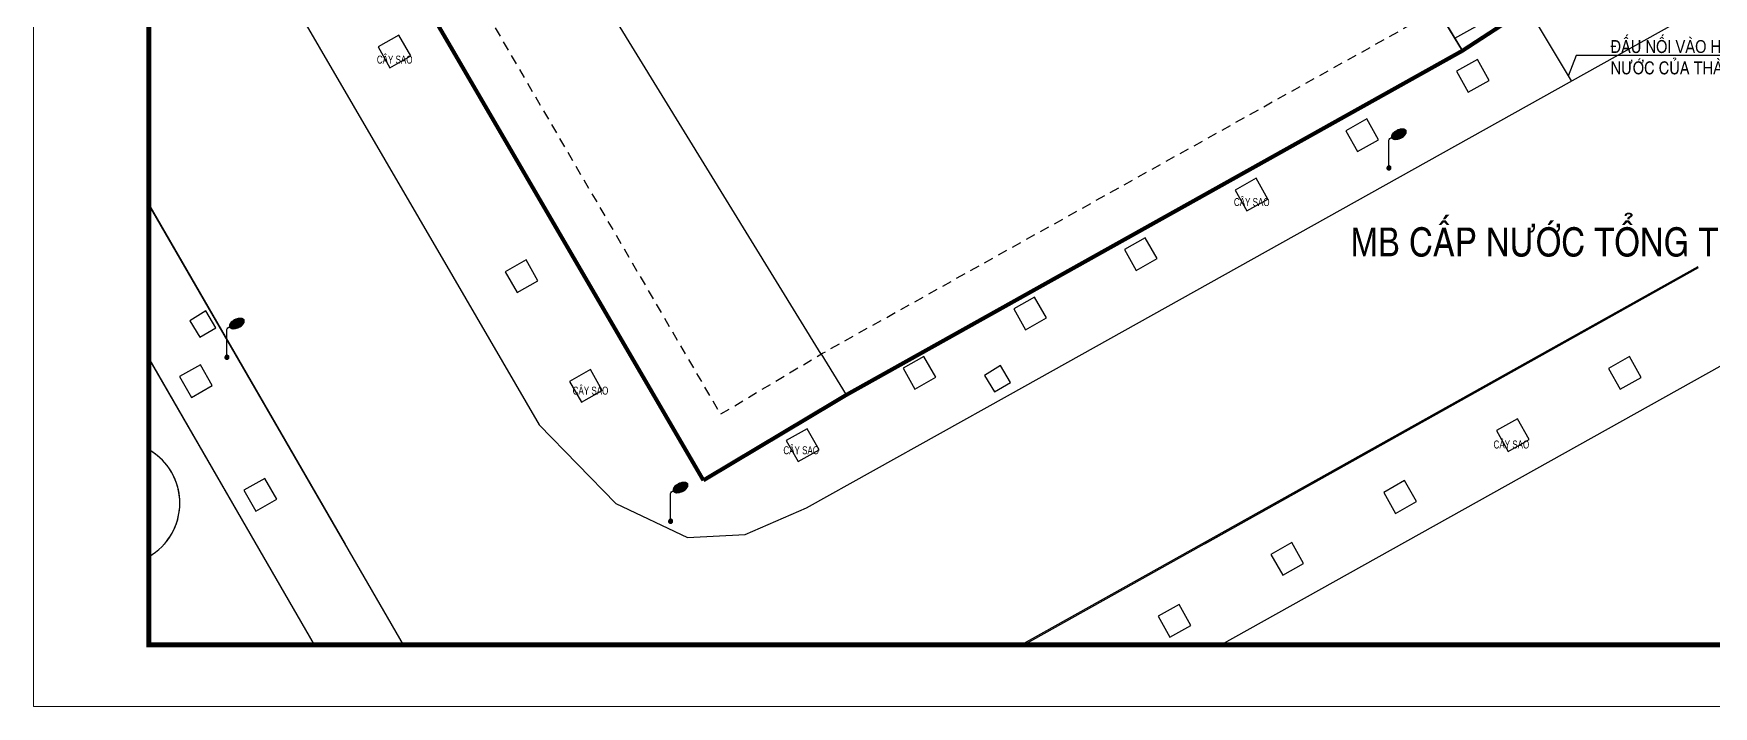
# Model space of a CAD drawing. Header units: millimetres. Extents: x -341 to 79, y 65 to 137.
# Drawn here: x -341.22 to -314.97, y 107.61 to 118.13 of the extents above; entities that cross this region are included whole.
import ezdxf

# ---------------------------------------------------------------- set-up
doc = ezdxf.new("R2010")
doc.units = ezdxf.units.MM
doc.header["$LTSCALE"] = 0.3
doc.header["$MEASUREMENT"] = 0
doc.linetypes.add('DASHDOTX2', pattern=[2, 1, -0.5, 0, -0.5])
doc.linetypes.add('DASHED2', pattern=[0.375, 0.25, -0.125])
doc.layers.get('DEFPOINTS').update_dxf_attribs({"linetype": 'CONTINUOUS', "lineweight": 13})
for name, color, linetype in [('CAP NUOC', 6, 'CONTINUOUS'), ('HATCH1', 8, 'CONTINUOUS'), ('Ky hieu', 7, 'CONTINUOUS'), ('LAYER 1', 1, 'CONTINUOUS'), ('LAYER1', 1, 'CONTINUOUS'), ('LAYER7', 7, 'CONTINUOUS'), ('THAY', 4, 'CONTINUOUS')]:
    doc.layers.add(name, color=color, linetype=linetype)
doc.styles.add('DIM', font='VAVON.TTF')
doc.styles.add('HELVE-KT', font='VHELVCN.TTF')
doc.linetypes.add('FENCELINE2', pattern='A,0.25,-0.1,[132,ltypeshp.shx,S=0.1,R=0,X=-0.1,Y=0],-0.1,1', length=1.45)

# ---------------------------------------------------------------- blocks, each defined once
blk = doc.blocks.new('Cot den')
at = {"layer": 'Ky hieu', "color": 5, "linetype": 'Continuous'}
for p, q in [((474185.96, 1112245.03), (474185.99, 1112245.09)), ((474185.96, 1112242.67), (474185.96, 1112245.03)), ((474185.99, 1112245.09), (474186.05, 1112245.17)), ((474186.05, 1112245.17), (474186.13, 1112245.23)), ((474186.13, 1112245.23), (474186.19, 1112245.25))]:
    blk.add_line(p, q, dxfattribs=at)
mesh = blk.add_polyface(dxfattribs=at)
corners = [(474186.29, 1112245.16), (474186.24, 1112245.2), (474186.32, 1112245.15), (474186.22, 1112245.22), (474186.39, 1112245.12), (474186.2, 1112245.25), (474186.43, 1112245.12), (474186.19, 1112245.29), (474186.49, 1112245.1), (474186.18, 1112245.32), (474186.53, 1112245.11), (474186.19, 1112245.36), (474186.6, 1112245.11), (474186.19, 1112245.39), (474186.63, 1112245.11), (474186.2, 1112245.43), (474186.71, 1112245.12), (474186.22, 1112245.48), (474186.77, 1112245.14), (474186.25, 1112245.53), (474186.84, 1112245.16), (474186.27, 1112245.57), (474186.9, 1112245.18), (474186.31, 1112245.62), (474186.97, 1112245.21), (474186.34, 1112245.65), (474187.02, 1112245.24), (474186.4, 1112245.7), (474187.09, 1112245.27), (474186.43, 1112245.73), (474187.12, 1112245.3), (474186.5, 1112245.78), (474187.2, 1112245.35), (474186.54, 1112245.8), (474187.23, 1112245.38), (474186.61, 1112245.84), (474187.28, 1112245.42), (474186.66, 1112245.87), (474187.31, 1112245.46), (474186.73, 1112245.9), (474187.35, 1112245.51), (474186.79, 1112245.92), (474187.38, 1112245.55), (474186.85, 1112245.94), (474187.4, 1112245.6), (474186.92, 1112245.96), (474187.42, 1112245.64), (474186.99, 1112245.97), (474187.44, 1112245.69), (474187.03, 1112245.97), (474187.44, 1112245.72), (474187.1, 1112245.97), (474187.44, 1112245.76), (474187.13, 1112245.97), (474187.43, 1112245.79), (474187.42, 1112245.82), (474187.2, 1112245.96), (474187.42, 1112245.82), (474187.4, 1112245.85), (474187.24, 1112245.96), (474187.38, 1112245.88), (474187.3, 1112245.93), (474187.33, 1112245.92)]
mesh.append_faces([[corners[k] for k in face] for face in [(0, 0, 2, 1), (1, 2, 4, 3), (3, 4, 6, 5), (5, 6, 8, 7), (7, 8, 10, 9), (9, 10, 12, 11), (11, 12, 14, 13), (13, 14, 16, 15), (15, 16, 18, 17), (17, 18, 20, 19), (19, 20, 22, 21), (21, 22, 24, 23), (23, 24, 26, 25), (25, 26, 28, 27), (27, 28, 30, 29), (29, 30, 32, 31), (31, 32, 34, 33), (33, 34, 36, 35), (35, 36, 38, 37), (37, 38, 40, 39), (39, 40, 42, 41), (41, 42, 44, 43), (43, 44, 46, 45), (45, 46, 48, 47), (47, 48, 50, 49), (49, 50, 52, 51), (51, 52, 54, 53), (53, 54, 57, 56), (56, 55, 58, 59), (59, 58, 60, 61), (61, 60, 62, 62)]], dxfattribs={"vtx0": -1, "vtx2": -1, "color": 5})
mesh = blk.add_polyface(dxfattribs=at)
corners = [(474185.87, 1112242.53), (474185.86, 1112242.54), (474185.9, 1112242.51), (474185.85, 1112242.55), (474185.91, 1112242.51), (474185.83, 1112242.57), (474185.93, 1112242.5), (474185.82, 1112242.58), (474185.94, 1112242.5), (474185.82, 1112242.59), (474185.96, 1112242.5), (474185.81, 1112242.61), (474185.98, 1112242.5), (474185.8, 1112242.62), (474186, 1112242.5), (474185.8, 1112242.64), (474186.01, 1112242.51), (474185.8, 1112242.66), (474186.03, 1112242.51), (474185.8, 1112242.67), (474186.04, 1112242.52), (474185.8, 1112242.67), (474186.06, 1112242.53), (474185.8, 1112242.69), (474186.06, 1112242.54), (474185.8, 1112242.7), (474186.08, 1112242.55), (474185.81, 1112242.72), (474186.09, 1112242.56), (474185.81, 1112242.73), (474186.11, 1112242.58), (474185.82, 1112242.75), (474186.11, 1112242.58), (474185.82, 1112242.76), (474186.12, 1112242.61), (474185.84, 1112242.78), (474186.12, 1112242.62), (474185.85, 1112242.79), (474186.13, 1112242.64), (474185.86, 1112242.8), (474186.13, 1112242.65), (474185.87, 1112242.81), (474186.13, 1112242.67), (474185.89, 1112242.82), (474186.13, 1112242.68), (474185.9, 1112242.83), (474186.13, 1112242.7), (474185.92, 1112242.83), (474186.13, 1112242.72), (474185.93, 1112242.84), (474186.12, 1112242.73), (474185.95, 1112242.84), (474186.11, 1112242.75), (474185.96, 1112242.84), (474186.11, 1112242.76), (474185.99, 1112242.84), (474186.1, 1112242.77), (474186, 1112242.84), (474186.08, 1112242.79), (474186.02, 1112242.83), (474186.07, 1112242.8), (474186.03, 1112242.83), (474186.06, 1112242.81)]
mesh.append_faces([[corners[k] for k in face] for face in [(0, 0, 2, 1), (1, 2, 4, 3), (3, 4, 6, 5), (5, 6, 8, 7), (7, 8, 10, 9), (9, 10, 12, 11), (11, 12, 14, 13), (13, 14, 16, 15), (15, 16, 18, 17), (17, 18, 20, 19), (21, 20, 22, 23), (23, 22, 24, 25), (25, 24, 26, 27), (27, 26, 28, 29), (29, 28, 30, 31), (31, 30, 32, 33), (33, 32, 34, 35), (35, 34, 36, 37), (37, 36, 38, 39), (39, 38, 40, 41), (41, 40, 42, 43), (43, 42, 44, 45), (45, 44, 46, 47), (47, 46, 48, 49), (49, 48, 50, 51), (51, 50, 52, 53), (53, 52, 54, 55), (55, 54, 56, 57), (57, 56, 58, 59), (59, 58, 60, 61), (61, 60, 62, 62)]], dxfattribs={"vtx0": -1, "vtx2": -1, "color": 5})

msp = doc.modelspace()

# ---------------------------------------------------------------- linework, layer by layer
at = {"layer": 'CAP NUOC'}
msp.add_lwpolyline([(-318.6477, 119.8268), (-317.1928, 117.3875)], dxfattribs=at)
at = {"layer": 'DEFPOINTS', "linetype": 'Continuous', "ltscale": 0.08}
msp.add_lwpolyline([(-341.2157, 107.6101), (-299.2157, 107.6101), (-299.2157, 137.3101), (-341.2157, 137.3101)], close=True, dxfattribs=at)
at = {"layer": 'HATCH1', "ltscale": 5}
for points in [[(-339.4157, 126.0203), (-330.9015, 111.4012)], [(-339.4157, 122.5239), (-337.2833, 118.8323), (-334.6676, 114.3295), (-333.3157, 112.0125), (-332.1162, 110.7813), (-330.9965, 110.2491), (-330.0978, 110.2977), (-329.1382, 110.7164), (-325.999, 112.4628), (-312.1982, 120.1766), (-307.6375, 122.737), (-305.0153, 124.1934)], [(-319.01, 118.0551), (-315.7029, 119.9021)], [(-305.0153, 118.426), (-322.6578, 108.5726)], [(-336.3413, 110.1483), (-339.4157, 115.4672)], [(-339.4157, 115.4435), (-335.44, 108.5726)], [(-325.7843, 108.5726), (-315.2082, 114.4879)], [(-315.2082, 114.4689), (-325.7364, 108.5726)], [(-336.8257, 108.5726), (-339.4157, 113.0549)]]:
    msp.add_lwpolyline(points, dxfattribs=at)
at = {"layer": 'HATCH1'}
for points in [[(-339.4157, 122.5239), (-337.2833, 118.8323), (-334.6676, 114.3295), (-333.3157, 112.0125), (-332.1162, 110.7813), (-330.9965, 110.2491), (-330.0978, 110.2977), (-329.1382, 110.7164), (-325.999, 112.4628), (-312.1982, 120.1766), (-307.6375, 122.737), (-305.0153, 124.1934)], [(-336.3413, 110.1483), (-339.4157, 115.4672)], [(-315.2082, 114.4689), (-322.923, 110.1483)]]:
    msp.add_lwpolyline(points, dxfattribs=at)
at = {"layer": 'HATCH1', "linetype": 'FENCELINE2'}
for points in [[(-328.9084, 113.1193), (-332.1358, 118.3644), (-331.3733, 118.8211), (-322.5754, 123.9415), (-318.8916, 117.8597)], [(-318.8916, 117.8597), (-328.5153, 112.4805), (-328.912, 113.1253)]]:
    msp.add_lwpolyline(points, dxfattribs=at)
at = {"layer": 'HATCH1', "linetype": 'Continuous', "ltscale": 0.7}
msp.add_lwpolyline([(-319.2804, 118.5015), (-318.5949, 118.9478), (-318.2045, 118.3069), (-318.8916, 117.8597), (-319.2804, 118.5015)], close=True, dxfattribs=at)
at = {"layer": 'HATCH1'}
for points in [[(-335.6504, 117.5942), (-335.3237, 117.7782), (-335.5077, 118.105), (-335.8345, 117.9209)], [(-318.8, 117.2121), (-318.4733, 117.3961), (-318.6574, 117.7228), (-318.9841, 117.5388)], [(-320.5294, 116.2838), (-320.2027, 116.4678), (-320.3868, 116.7945), (-320.7135, 116.6105)], [(-322.2588, 115.3554), (-321.9321, 115.5395), (-322.1161, 115.8662), (-322.4429, 115.6822)], [(-323.9882, 114.4271), (-323.6615, 114.6112), (-323.8455, 114.9379), (-324.1723, 114.7539)], [(-333.6622, 114.0782), (-333.3354, 114.2622), (-333.5195, 114.589), (-333.8462, 114.4049)], [(-325.7176, 113.4988), (-325.3909, 113.6829), (-325.5749, 114.0096), (-325.9017, 113.8256)], [(-338.6196, 113.3827), (-338.3676, 113.5278), (-338.523, 113.7965), (-338.7736, 113.6403)], [(-338.6196, 113.3827), (-338.3676, 113.5278), (-338.523, 113.7965), (-338.7736, 113.6403)], [(-338.7501, 112.4414), (-338.4233, 112.6254), (-338.6074, 112.9521), (-338.9341, 112.7681)], [(-332.6571, 112.3652), (-332.3304, 112.5493), (-332.5144, 112.876), (-332.8412, 112.692)], [(-327.447, 112.5705), (-327.1203, 112.7546), (-327.3043, 113.0813), (-327.6311, 112.8973)], [(-326.2035, 112.5262), (-325.9516, 112.6713), (-326.107, 112.9401), (-326.3576, 112.7838)], [(-316.4253, 112.5674), (-316.0985, 112.7515), (-316.2826, 113.0782), (-316.6093, 112.8942)], [(-318.1737, 111.5963), (-317.847, 111.7804), (-318.031, 112.1071), (-318.3578, 111.9231)], [(-329.2705, 111.4394), (-328.9437, 111.6235), (-329.1278, 111.9502), (-329.4545, 111.7662)], [(-337.7444, 110.664), (-337.4177, 110.8481), (-337.6017, 111.1748), (-337.9285, 110.9908)]]:
    msp.add_lwpolyline(points, close=True, dxfattribs=at)
at = {"layer": 'HATCH1', "linetype": 'FENCELINE2', "ltscale": 2}
msp.add_lwpolyline([(-339.4157, 113.0549), (-337.7362, 110.1483)], dxfattribs=at)
at = {"layer": 'HATCH1', "ltscale": 5, "elevation": 1.2887}
msp.add_lwpolyline([(-339.4157, 109.95, 0.5792549), (-339.4157, 111.6242, 0.474913)], format="xyb", dxfattribs=at)
at = {"layer": 'HATCH1'}
for points, elevation in [([(-319.9362, 110.6285), (-319.6094, 110.8126), (-319.7935, 111.1393), (-320.1202, 110.9553)], 0), ([(-321.6986, 109.6607), (-321.3719, 109.8448), (-321.5559, 110.1715), (-321.8827, 109.9874)], 0.0001), ([(-323.4611, 108.6929), (-323.1344, 108.8769), (-323.3184, 109.2037), (-323.6451, 109.0196)], 0.0001)]:
    msp.add_lwpolyline(points, close=True, dxfattribs=dict(at, elevation=elevation))
at = {"layer": 'HATCH1', "linetype": 'Continuous', "ltscale": 0.7}
msp.add_arc((-339.8958, 110.7871, 1.2887), 0.965, 318.54896, 60.16356, dxfattribs=at)
msp.add_arc((-339.8958, 110.7871, 1.2887), 0.965, 318.54896, 60.16356, dxfattribs=at)
msp.add_arc((-339.8958, 110.7871, 1.2887), 0.965, 318.54896, 60.16356, dxfattribs=at)
at = {"layer": 'LAYER 1', "linetype": 'DASHED2', "lineweight": -2, "ltscale": 2, "flags": 128}
msp.add_lwpolyline([(-339.4157, 127.5055), (-330.4843, 112.1773), (-328.8907, 113.1299), (-319.2796, 118.502), (-318.5949, 118.9478), (-316.0103, 120.4179), (-313.617, 121.7793), (-311.4841, 123.0436), (-309.7548, 124.0687), (-309.444, 124.253), (-309.3441, 124.3125), (-308.7588, 124.6394), (-307.4573, 125.3663), (-306.0458, 126.1546), (-305.0153, 126.7302)], dxfattribs=at)
at = {"layer": 'LAYER7', "linetype": 'Continuous', "const_width": 0.08}
msp.add_lwpolyline([(-300.2157, 136.3475), (-339.4157, 136.3475), (-339.4157, 108.5726), (-300.2157, 108.5726)], close=True, dxfattribs=at)
at = {"layer": 'LAYER7', "lineweight": -2, "ltscale": 0.08}
msp.add_lwpolyline([(-313.2259, 117.7848), (-317.1125, 117.7848), (-317.2374, 117.4622)], dxfattribs=at)
at = {"layer": 'THAY', "linetype": 'DASHDOTX2', "lineweight": -2, "const_width": 0.0625, "flags": 128}
for points in [[(-339.4157, 126.0157), (-330.7505, 111.1445)], [(-330.7505, 111.1445), (-328.5153, 112.4805), (-318.8916, 117.8597), (-318.2045, 118.3069), (-315.6395, 119.766), (-313.2404, 121.1307), (-311.1017, 122.3985), (-309.3724, 123.4236), (-309.0609, 123.6082), (-308.9693, 123.6628), (-308.3931, 123.9846), (-307.0916, 124.7115), (-305.6801, 125.4998), (-305.0153, 125.8711)]]:
    msp.add_lwpolyline(points, dxfattribs=at)

# ---------------------------------------------------------------- block references
at = {"layer": 'HATCH1', "xscale": 0.1840123527836113, "yscale": 0.1840123529109405, "zscale": 0.1840123527934577}
for p in [(-87576.1144, -204550.3635), (-87594.2708, -204553.3229), (-87587.3382, -204555.8867)]:
    msp.add_blockref('Cot den', p, dxfattribs=at)

# ---------------------------------------------------------------- texts
at = {"layer": 'HATCH1', "style": 'DIM', "width": 0.75}
for p in [(-335.8524, 117.659), (-322.4613, 115.4323), (-332.793, 112.4842), (-329.5007, 111.5523), (-318.4042, 111.6422)]:
    msp.add_text('CAÂY SAO', height=0.125, dxfattribs=at).set_placement(p)
at = {"layer": 'LAYER 1', "linetype": 'Continuous', "ltscale": 0.4, "insert": (-320.64, 115.0968), "char_height": 0.2, "width": 10.809043, "attachment_point": 1, "style": 'HELVE-KT'}
msp.add_mtext('{\\H2.25x;MB CAÁP NÖÔÙC TOÅNG THEÅ}  {\\H1.75x;TL : 1/400}', dxfattribs=at)
at = {"layer": 'LAYER1', "linetype": 'Continuous', "ltscale": 0.05, "insert": (-316.5765, 117.4875), "char_height": 0.2, "width": 3.723631, "attachment_point": 7, "style": 'HELVE-KT'}
msp.add_mtext('ÑAÁU NOÁI VAØO HEÄ THOÁNG CAÁP NÖÔÙC CUÛA THAØNH PHOÁ', dxfattribs=at)

doc.saveas('drawing.dxf')
